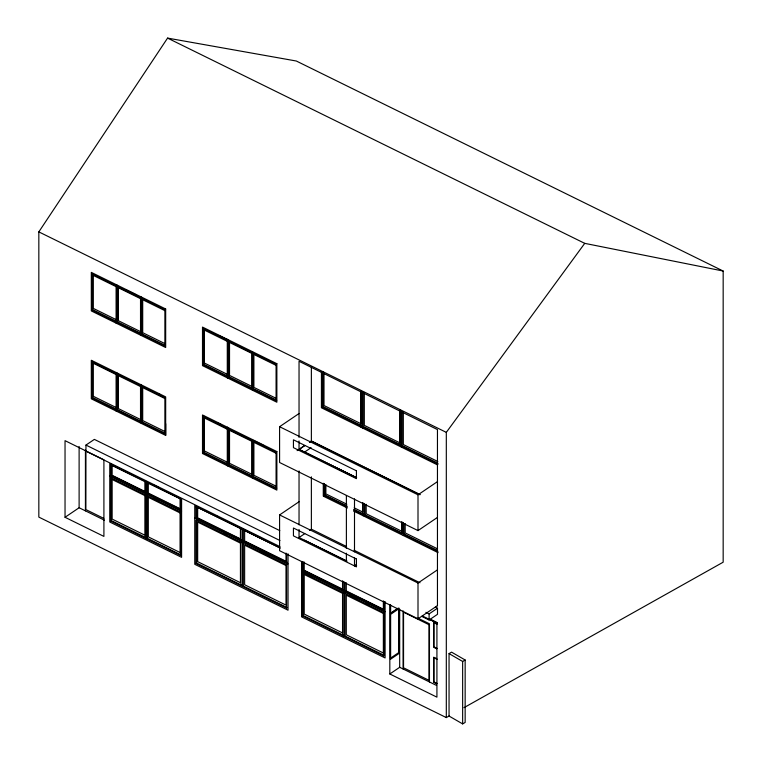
<?xml version="1.0" encoding="UTF-8"?>
<svg xmlns="http://www.w3.org/2000/svg" width="762" height="762" viewBox="0 0 762 762"><rect width="100%" height="100%" fill="white"/><g stroke="black" fill="none" stroke-linecap="round" stroke-linejoin="round"><path stroke-width="1.14" d="M110.7 475.821L110.7 464.668L111.328 464.239L111.328 475.402L110.7 475.821L180.461 510.14L181.08 509.721L147.209 493.052L146.59 493.481L146.59 482.317L147.209 481.898L147.209 493.052M116.948 411.432L116.948 372.885L116.1 372.475L116.1 411.013M116.948 284.998L116.948 323.536M141.313 423.415L141.313 384.877M141.313 296.99L141.313 335.528M165.678 435.407L165.678 396.869L91.316 360.274L91.316 398.821L165.678 435.407L165.678 423.71M228.133 378.247L228.133 339.7M252.498 478.126L252.498 439.579M252.498 351.692L252.498 390.23M301.562 607.857L301.562 561.746M449.418 715.842L446.313 717.585L38.833 517.103L38.833 231.886L167.573 38.1L296.313 61.017L723.167 271.034L723.167 562.194L463.934 707.698M446.313 717.585L446.313 432.368L584.74 243.354L723.167 271.034M91.964 310.058L91.964 273.901L140.522 297.79L140.522 333.956L91.964 310.058L92.593 309.639L92.593 273.472M116.948 322.355L117.567 321.926L117.567 285.76M91.964 361.788L92.593 361.359L92.593 397.526L91.964 397.954L140.522 421.843L140.522 385.677L91.964 361.788L91.964 397.954M141.932 333.918L141.313 334.337L164.887 345.938L164.887 309.772L141.313 298.171L141.932 297.752L141.932 333.918L164.487 345.015M116.948 374.075L117.567 373.656L117.567 409.823L116.948 410.242M228.752 376.638L252.336 388.239L251.708 388.658L203.159 364.769L203.159 328.603L228.133 340.89L228.752 340.471L228.752 376.638L228.133 377.057M203.159 364.769L203.778 364.341L203.778 329.346M103.794 518.398L85.877 509.578L85.963 445.075L94.355 439.388L279.787 530.619M141.932 385.639L141.932 421.805L141.313 422.234L164.887 433.826L164.887 397.669L141.313 386.067M110.7 521.037L110.7 477.612L111.328 477.193L111.328 520.617L110.7 521.037L180.461 555.355L181.08 554.936L147.209 538.267L146.59 538.686L146.59 495.271L147.209 494.852L147.209 538.267M253.127 388.62L252.498 389.049L276.082 400.65L276.082 364.484L252.498 352.882L253.127 352.454L253.127 388.62L276.701 400.221M65.037 517.284L65.037 440.665L103.908 459.791L103.908 536.41L65.037 517.284L79.115 507.749L79.115 446.456M145.999 481.298L145.371 481.727L145.371 492.881L145.999 492.462L111.328 475.402M203.159 452.657L203.159 416.49L251.708 440.379L251.708 476.545L203.159 452.657L203.778 452.237L203.778 416.071M145.999 494.252L145.371 494.671L145.371 538.096L145.999 537.667L111.328 520.617M437.455 517.417L418.005 530.6L279.587 462.496L279.587 426.71L299.037 413.537M228.133 464.944L228.752 464.525L228.752 428.358M180.461 510.14L180.461 498.986L181.08 498.567M400.202 410.356L400.202 445.351L322.469 407.108L323.088 406.679L323.088 371.685M180.461 555.355L180.461 511.94L181.08 511.512M195.986 518.246L195.986 506.635L196.606 506.216L196.606 517.827L195.986 518.246L286.56 562.813L287.179 562.385L243.202 540.744L242.573 541.172L242.573 529.561L243.202 529.142L243.202 540.744M253.127 440.35L253.127 476.507L252.498 476.936L276.082 488.537L276.082 452.371L252.498 440.769M297.094 450.637L304.733 445.465M309.477 442.246L311.372 440.96L311.372 367.208M304.733 445.656L299.037 449.513L356.587 477.898M309.477 442.436L311.372 441.15L419.995 494.748M304.438 452.171L311.087 447.665M361.102 426.11L361.731 425.691L323.088 406.679M362.455 426.777L363.083 426.358L363.083 392.525M242.573 542.982L242.573 586.397L243.202 585.978L287.179 607.619L286.56 608.038L195.986 563.47L196.606 563.051L196.606 519.627M437.455 605.638L418.005 618.811L279.587 550.707L279.587 514.931L299.037 501.748M347.301 506.778L324.336 495.481L324.955 495.052L324.955 484.556M402.088 411.718L402.088 445.551L401.469 445.97L438.169 464.029M304.438 540.191L347.005 561.194L299.037 537.534L304.733 533.676M309.477 530.466L311.372 529.18L311.372 476.841M286.56 608.038L286.56 564.613L287.179 564.194M364.322 515.15L364.941 514.731L364.941 504.225M384.4 602.094L384.4 610.219L383.772 610.638L302.657 570.728L303.276 570.309L303.276 562.185M418.005 530.6L418.005 494.814L437.455 481.632M353.568 509.864L402.069 533.724L402.688 533.305L402.688 522.799M403.955 523.427L403.955 533.924L403.336 535.534M384.4 612.029L384.4 655.444L383.772 655.872L302.657 615.953L303.276 615.534L303.276 572.11M345.005 582.711L345.005 590.836L344.386 591.264L344.386 581.977M418.005 618.811L418.005 583.025L437.455 569.852M345.005 636.07L344.386 636.489L344.386 593.065L345.005 592.646L345.005 636.07L384.4 655.444M397.783 608.314L390.601 613.172L390.601 604.895M390.458 613.572L397.897 608.533M421.643 616.334L429.101 620.001L429.101 613.905L437.502 608.219L435.369 607.171M429.101 620.001L437.502 614.315L437.502 608.219M430.644 619.335L436.921 622.421L436.921 697.154L389.82 673.979L399.679 667.302L399.679 609.181M85.43 510.854L85.43 450.075M449.047 653.606L451.561 652.148L465.153 659.997L465.153 722.443L462.639 723.9L449.047 716.051L449.047 653.606L462.639 661.454L465.153 659.997M167.573 38.1L584.74 243.354M38.833 231.886L446.313 432.368M125.768 289.798L136.017 294.846M218.465 335.404L227.914 340.052M228.133 340.89L251.708 352.492L251.708 388.658M140.522 298.666L118.339 287.75L118.339 320.697L140.522 331.622M164.897 310.648L142.704 299.733L142.704 332.689L164.897 343.605M251.708 353.368L229.524 342.452L229.524 375.409L251.708 386.324M276.082 365.36L253.889 354.444L253.889 387.391L276.082 398.307M116.091 286.645L93.164 275.358L93.164 308.315L116.091 319.592M227.276 341.347L204.349 330.07L204.349 363.017L227.276 374.304M437.798 461.515L403.327 444.551L403.327 411.594M363.083 426.358L400.831 444.932M402.088 445.551L437.74 463.096M437.321 464.801L321.421 407.775L321.431 371.561M92.593 309.639L116.729 321.516M117.567 321.926L140.122 333.023M203.778 364.341L227.914 376.218M311.372 440.96L419.995 494.548M279.587 426.71L418.005 494.814M356.54 477.603L299.037 449.323L299.037 440.988M158.334 393.716L160.391 394.716M218.465 423.291L220.57 424.329M254.146 440.846L264.395 445.894M116.091 374.533L93.164 363.245L93.164 396.202L116.091 407.489M140.522 386.553L118.339 375.637L118.339 408.594L140.522 419.51M164.897 398.545L142.704 387.629L142.704 420.576L164.897 431.492M227.276 429.235L204.349 417.957L204.349 450.904L227.276 462.191M251.708 441.255L229.524 430.34L229.524 463.296L251.708 474.212M276.082 453.247L253.889 442.331L253.889 475.288L276.082 486.204M346.843 504.215L325.869 493.9L325.869 484.48M354.187 507.835L362.579 511.959L362.579 502.539M437.569 548.859L405.184 532.924L405.184 523.504M324.955 495.052L346.881 505.844M354.197 509.445L363.588 514.064M364.941 514.731L402.688 533.305M403.955 533.924L437.512 550.431M437.931 551.374L403.336 534.343L403.336 522.675M347.358 507.978L323.279 496.148L323.279 483.298M353.568 511.054L438.121 552.65M92.593 397.526L116.729 409.404M117.567 409.823L140.122 420.919M141.932 421.805L164.487 432.902M203.778 452.237L227.914 464.106M228.752 464.525L252.336 476.126M253.127 476.507L276.701 488.109M311.372 529.18L346.567 546.535M279.587 514.931L418.005 583.025M85.963 445.075L279.911 540.506M425.91 612.334L429.101 613.905M428.892 618.925L437.245 623.03M422.758 616.144L426.301 617.887M426.872 618.173L437.102 623.202M433.73 622.135L436.731 623.611L433.711 622.144L433.711 647.338L436.731 648.805M85.963 451.18L279.911 546.602M437.093 624.297L433.902 622.725L433.902 646.824L437.093 648.395M153.562 485.023L158.848 487.623M215.446 515.483L217.541 516.522M252.622 533.781L261.004 537.896M279.549 547.373L194.758 505.654L194.758 564.299L288.026 610.191L288.026 553.793M245.697 530.885L279.654 547.592M180.461 498.986L110.7 464.877M195.986 506.635L280.273 548.107M417.852 618.106L429.463 623.811L429.463 681.961M196.606 517.827L241.621 539.972M303.276 570.309L343.595 590.14M345.005 590.836L384.4 610.219M109.757 475.726L181.594 511.064M194.758 518.027L288.026 563.918M301.562 570.567L385.096 611.676M153.562 497.977L158.848 500.577M223.828 533.019L225.923 534.057M261.004 551.317L269.377 555.431M305.4 573.157L312.83 576.815M350.329 595.265L357.778 598.932M366.303 603.123L368.427 604.171M110.7 477.612L180.461 511.94M286.56 564.613L195.986 520.055L195.986 563.47M436.731 658.663L433.711 657.196L433.711 682.39L436.731 683.857M437.093 659.34L433.902 657.768L433.902 681.876L437.093 683.447M196.606 563.051L241.621 585.197M303.276 615.534L343.595 635.375M79.115 507.749L104.327 520.151M399.679 667.302L436.588 685.467M304.438 451.98L356.587 477.707M354.016 550.212L419.995 582.768M462.639 661.454L462.639 723.9M437.455 517.608L437.455 429.587L299.037 361.293L299.037 437.426M437.455 517.798L437.455 605.828M403.088 610.838L403.088 668.979M402.069 522.056L402.069 533.724M401.698 521.789L401.698 531.209L366.179 513.731L366.179 504.311M401.469 410.975L401.469 447.161M399.831 409.88L399.831 442.836L364.312 425.358L364.312 392.401M398.821 607.905L398.821 653.625L390.458 659.292L390.458 604.58M389.82 605.18L389.82 673.979M385.096 601.551L385.096 657.949L301.562 616.849L301.562 561.575M383.772 601.351L383.772 610.638M383.772 655.872L383.772 612.448L302.657 572.538L302.657 615.953M383.362 600.97L383.362 609.19L346.291 590.96L346.291 582.73M364.322 503.482L364.322 516.341M362.969 502.825L362.969 515.674M362.455 391.782L362.455 427.968M361.102 391.116L361.102 427.301M360.712 391.811L360.712 423.586L324.002 405.527L324.002 372.57M354.501 498.805L354.501 551.821M354.501 557.717L354.501 565.966M346.386 495.471L346.386 548.497M346.386 553.202L346.386 561.451M342.976 581.282L342.976 590.569M342.976 592.379L342.976 635.794M342.538 580.882L342.538 589.112L304.228 570.262L304.228 562.032M324.336 483.813L324.336 495.481M323.974 483.622L323.974 496.472M322.469 372.104L322.469 407.108M302.657 561.442L302.657 570.728M299.037 470.926L299.037 524.837M299.037 529.457L299.037 537.534M286.56 553.526L286.56 562.813M286.017 553.069L286.017 561.299L244.631 540.934L244.631 530.362M243.202 542.554L243.202 585.978M241.002 528.79L241.002 540.391M241.002 542.201L241.002 585.626M228.133 466.134L228.133 427.587L227.286 427.177L227.286 465.715M227.286 339.29L227.286 377.828M180.184 498.615L180.184 508.787L148.314 493.1L148.314 482.937M145.085 481.346L145.085 491.519L112.147 475.307L112.147 465.144M116.1 284.578L116.1 323.126M398.678 608.876L390.601 614.353L390.601 658.092L398.678 652.624L398.678 608.876M165.678 308.972L91.316 272.386L91.316 310.925L165.678 347.52L165.678 308.972M276.863 363.684L202.501 327.089L202.501 365.636L276.863 402.222L276.863 363.684M356.425 470.792L293.437 439.798L293.437 447.646L356.425 478.641L356.425 470.792M276.863 451.571L202.501 414.976L202.501 453.523L276.863 490.109L276.863 451.571M356.425 559.013L293.437 528.018L293.437 535.867L356.425 566.861L356.425 559.013M356.587 565.842L354.454 564.804L356.587 565.918M181.594 499.177L109.757 463.839L109.757 521.999L181.594 557.336L181.594 499.177M240.44 528.295L197.672 507.254L197.672 517.827L240.44 538.877L240.44 528.295M429.006 624.707L403.546 612.181L403.546 667.807L429.006 680.333L429.006 624.707M145.085 495.729L112.147 479.527L112.147 519.084L145.085 535.295L145.085 495.729M180.184 512.997L148.314 497.319L148.314 536.886L180.184 552.564L180.184 512.997M240.44 543.125L197.672 522.084L197.672 561.642L240.44 582.692L240.44 543.125M286.017 565.556L244.631 545.192L244.631 584.749L286.017 605.114L286.017 565.556M342.538 593.36L304.228 574.51L304.228 614.077L342.538 632.927L342.538 593.36M383.362 613.448L346.291 595.208L346.291 634.775L383.362 653.005L383.362 613.448"/></g></svg>
